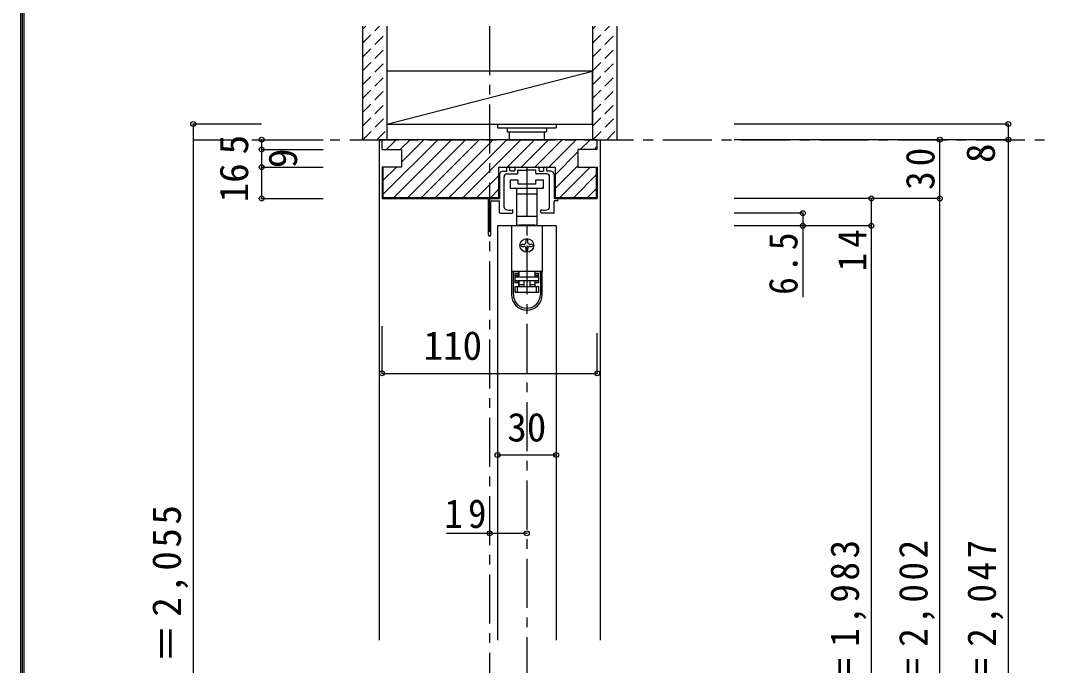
# Model space of a CAD drawing. Units: millimetres, scale not verified. Extents: x -973 to 977, y -718 to 696.
# Drawn here: x -973 to -450, y -329 to 0 of the extents above; entities that cross this region are included whole.
import ezdxf
from ezdxf.enums import TextEntityAlignment as Align

# ---------------------------------------------------------------- set-up
doc = ezdxf.new("R2010")
doc.units = ezdxf.units.MM
doc.header["$LTSCALE"] = 5
doc.header["$PDMODE"] = 32
doc.header["$PDSIZE"] = 2.5
doc.linetypes.add('CHAIN1', pattern=[8, 5, -1, 1, -1])
doc.linetypes.add('DASHED1', pattern=[1.8, 1.2, -0.6])
for name, color, linetype in [('0-1_通り芯', 4, 'CHAIN1'), ('0-2_柱', 7, 'Continuous'), ('0-3_仕上げ', 2, 'Continuous'), ('0-4_枠', 3, 'Continuous'), ('0-6_扉', 6, 'Continuous'), ('0-7_金物', 7, 'Continuous'), ('0-B_寸法', 7, 'Continuous'), ('0-C_ハッチ', 4, 'DASHED1'), ('F-1_枠', 6, 'Continuous')]:
    doc.layers.add(name, color=color, linetype=linetype)
doc.styles.add('ＭＳ ゴシック', font='')
doc.styles.get('ＭＳ ゴシック').set_extended_font_data('MS Gothic')

# ---------------------------------------------------------------- blocks, each defined once
blk = doc.blocks.new('下荷重(戸車)')
at = {"layer": '0-7_金物'}
for p, q in [((8.5, 37.107), (4.5, 37.107)), ((5.25, 30.107), (5.25, 33.107)), ((-5.25, 30.107), (0, 30.107)), ((0, 30.107), (5.25, 30.107)), ((5.25, 18.507), (5.25, 30.107)), ((0, 18.507), (-5.25, 18.507)), ((-5.25, 18.507), (-5.25, 14.107)), ((5.25, 18.507), (0, 18.507)), ((5.25, 14.107), (5.25, 18.507)), ((7.9, 13.807), (-7.9, 13.807)), ((-7.9, 13.807), (-7.9, -9.493)), ((-5.25, 14.107), (-4, 14.107)), ((-4, 14.107), (-4, 13.807)), ((4, 14.107), (-4, 14.107)), ((4, 14.107), (5.25, 14.107)), ((4, 13.807), (4, 14.107)), ((7.9, 13.807), (7.9, -9.493)), ((-0.5, 6.307), (-0.5, 5.307)), ((0.5, 5.307), (0.5, 6.307)), ((-1.5, 4.307), (-2.5, 4.307)), ((-2.5, 3.307), (-1.5, 3.307)), ((-0.5, 2.307), (-0.5, 1.307)), ((0.5, 1.307), (0.5, 2.307)), ((2.5, 4.307), (1.5, 4.307)), ((1.5, 3.307), (2.5, 3.307)), ((7.9, -9.493), (-7.9, -9.493)), ((-7.9, -9.493), (-7.9, -9.593)), ((-6.9, -9.593), (-7.9, -9.593)), ((-7.9, -9.593), (-7.9, -21.293)), ((-4.2, -9.593), (-6.9, -9.593)), ((-6.9, -21.293), (-6.9, -9.593)), ((-4.9, -9.593), (-4.9, -9.493)), ((-4.2, -9.593), (-4.2, -10.593)), ((-4, -11.693), (-4, -9.493)), ((4, -9.493), (4, -11.693)), ((6.9, -9.593), (4.2, -9.593)), ((4.2, -10.593), (4.2, -9.593)), ((4.9, -9.493), (4.9, -9.593)), ((6.9, -9.593), (6.9, -21.293)), ((7.9, -9.593), (6.9, -9.593)), ((7.9, -9.493), (7.9, -9.593)), ((7.9, -21.293), (7.9, -9.593)), ((-6.1, -10.593), (-6.1, -15.293)), ((-6.1, -10.593), (-4.2, -10.593)), ((-6.1, -14.293), (-4.2, -14.293)), ((-4.2, -15.293), (-6.1, -15.293)), ((-5.9, -11.693), (-5.9, -12.193)), ((-4, -11.693), (-5.9, -11.693)), ((-5.9, -12.193), (5.9, -12.193)), ((-5.9, -14.193), (-5.9, -12.193)), ((5.9, -14.193), (-5.9, -14.193)), ((-4.2, -14.293), (-4.2, -15.293)), ((-4.2, -15.293), (-4.2, -17.193)), ((-4, -16.193), (-4, -14.193)), ((-1.5, -14.193), (-1.5, -17.193)), ((1.5, -14.193), (1.5, -17.193)), ((5.9, -11.693), (4, -11.693)), ((4.2, -11.593), (4.2, -10.593)), ((4.2, -10.593), (6.1, -10.593)), ((6.1, -11.593), (4.2, -11.593)), ((6.1, -15.293), (4.2, -15.293)), ((4.2, -17.193), (4.2, -15.293)), ((5.9, -12.193), (5.9, -11.693)), ((5.9, -12.193), (5.9, -14.193)), ((6.1, -15.293), (6.1, -10.593)), ((-5.9, -17.193), (-4.9, -17.193)), ((-4.9, -17.193), (4.9, -17.193)), ((-4.9, -17.193), (-4.9, -20.193)), ((4.9, -20.193), (-4.9, -20.193)), ((1.5, -16.193), (4, -16.193)), ((4.9, -17.193), (5.9, -17.193)), ((5.9, -17.193), (5.9, -20.193))]:
    blk.add_line(p, q, dxfattribs=at)
for points in [[(-8.5, 33.107), (0, 33.107), (8.5, 33.107), (8.5, 37.107)], [(4.5, 37.107), (4.5, 35.107), (-4.5, 35.107), (-4.5, 37.107), (-8.5, 37.107), (-8.5, 33.107)], [(-5.25, 33.107), (-5.25, 30.107), (-5.25, 18.507)], [(-4.2, -10.593), (-4.2, -11.593), (-6.1, -11.593)], [(4, -14.193), (4, -16.193), (4, -17.193)], [(4.2, -15.293), (4.2, -14.293), (6.1, -14.293)], [(-4.9, -20.193), (-5.9, -20.193), (-5.9, -17.193)], [(-4, -17.193), (-4, -16.193), (-1.5, -16.193)], [(5.9, -20.193), (4.9, -20.193), (4.9, -17.193)]]:
    blk.add_lwpolyline(points, dxfattribs=at)
blk.add_circle((0, 3.807), 3.5, dxfattribs=at)
for centre, radius, start, end in [((-1.5, 5.307), 1, 270, 0), ((0, 6.307), 0.5, 90, 180), ((0, 6.307), 0.5, 0, 90), ((1.5, 5.307), 1, 180, 270), ((-2.5, 3.807), 0.5, 90, 180), ((-2.5, 3.807), 0.5, 180, 270), ((-1.5, 2.307), 1, 0, 90), ((0, 1.307), 0.5, 180, 270), ((0, 1.307), 0.5, 270, 0), ((1.5, 2.307), 1, 90, 180), ((2.5, 3.807), 0.5, 0, 90), ((2.5, 3.807), 0.5, 270, 0), ((0, -21.293), 7.9, 180, 0), ((0, -21.293), 6.9, 180, 0)]:
    blk.add_arc(centre, radius, start, end, dxfattribs=at)
blk = doc.blocks.new('03')
at = {"layer": '0-B_寸法'}
for p, q in [((-13.079, 5.476), (-13.079, -6.524)), ((-11.079, 7.476), (-9.529, 7.476)), ((-9.229, 7.776), (-9.229, 9.176)), ((-9.229, 5.976), (-4.029, 5.976)), ((-8.029, 9.476), (-8.929, 9.476)), ((-7.729, 7.776), (-7.729, 9.176)), ((-5.529, 7.476), (-7.429, 7.476)), ((-5.229, 9.176), (-5.229, 7.776)), ((-4.929, 9.476), (6.771, 9.476)), ((-3.729, 6.276), (-3.729, 7.676)), ((-3.429, 7.976), (0.621, 7.976)), ((0.921, 8.276), (0.621, 7.976)), ((0.921, 8.276), (1.221, 7.976)), ((5.271, 7.976), (1.221, 7.976)), ((5.571, 6.276), (5.571, 7.676)), ((11.071, 5.976), (5.871, 5.976)), ((7.071, 9.176), (7.071, 7.776)), ((7.371, 7.476), (9.271, 7.476)), ((9.571, 7.776), (9.571, 9.176)), ((9.871, 9.476), (10.771, 9.476)), ((11.071, 7.776), (11.071, 9.176)), ((12.921, 7.476), (11.371, 7.476)), ((14.921, 5.476), (14.921, -6.524)), ((-10.679, -11.096), (-10.679, 4.476)), ((12.521, -11.096), (12.521, 4.476)), ((-18.679, -25.124), (-18.679, -7.024)), ((-18.179, -6.524), (-13.079, -6.524)), ((-17.479, -25.124), (-17.479, -8.224)), ((-16.979, -7.724), (-13.079, -7.724)), ((-13.079, -13.724), (-13.079, -7.724)), ((16.321, -6.524), (14.921, -6.524)), ((16.321, -7.724), (14.921, -7.724)), ((14.921, -13.724), (14.921, -7.724)), ((-12.779, -14.024), (-6.529, -14.024)), ((-6.229, -13.724), (-6.229, -12.649)), ((8.071, -13.724), (8.071, -12.649)), ((14.621, -14.024), (8.371, -14.024))]:
    blk.add_line(p, q, dxfattribs=at)
for centre, radius, start, end in [((-11.079, 5.476), 2, 90, 180), ((-9.229, 4.476), 1.5, 90, 180), ((-9.529, 7.776), 0.3, 270, 0), ((-8.929, 9.176), 0.3, 90, 180), ((-8.029, 9.176), 0.3, 0, 90), ((-7.429, 7.776), 0.3, 180, 270), ((-5.529, 7.776), 0.3, 270, 0), ((-4.929, 9.176), 0.3, 90, 180), ((-4.029, 6.276), 0.3, 270, 0), ((-3.429, 7.676), 0.3, 90, 180), ((5.271, 7.676), 0.3, 0, 90), ((5.871, 6.276), 0.3, 180, 270), ((6.771, 9.176), 0.3, 0, 90), ((7.371, 7.776), 0.3, 180, 270), ((9.271, 7.776), 0.3, 270, 0), ((9.871, 9.176), 0.3, 90, 180), ((10.771, 9.176), 0.3, 0, 90), ((11.371, 7.776), 0.3, 180, 270), ((11.071, 4.476), 1.5, 0, 90), ((12.921, 5.476), 2, 0, 90), ((-18.179, -7.024), 0.5, 90, 180), ((-16.979, -8.224), 0.5, 90, 180), ((16.321, -7.124), 0.6, 0, 90), ((16.321, -7.124), 0.6, 270, 0), ((-12.779, -13.724), 0.3, 180, 270), ((-9.679, -11.096), 1, 180, 243.25632), ((-7.879, -7.524), 5, 243.25632, 284.75682), ((-6.529, -12.649), 0.3, 0, 104.75682), ((-6.529, -13.724), 0.3, 270, 0), ((8.371, -12.649), 0.3, 75.24318, 180), ((8.371, -13.724), 0.3, 180, 270), ((9.721, -7.524), 5, 255.24318, 296.74368), ((11.521, -11.096), 1, 296.74368, 0), ((14.621, -13.724), 0.3, 270, 0), ((-18.079, -25.124), 0.6, 180, 0)]:
    blk.add_arc(centre, radius, start, end, dxfattribs=at)

msp = doc.modelspace()

# ---------------------------------------------------------------- linework, layer by layer
at = {"layer": '0-1_通り芯'}
for p, q in [((-733.633, -2.5), (-733.633, -577.5)), ((-885.133, -60.5), (-449.633, -60.5)), ((-714.633, -74.5), (-714.633, -567.5))]:
    msp.add_line(p, q, dxfattribs=at)
at = {"layer": '0-2_柱'}
msp.add_line((-786.133, -52.5), (-681.133, -25.5), dxfattribs=at)
msp.add_lwpolyline([(-681.133, -52.5), (-681.133, -25.5), (-786.133, -25.5), (-786.133, -52.5)], close=True, dxfattribs=at)
at = {"layer": '0-3_仕上げ'}
for p, q in [((-798.633, -2.5), (-798.633, -60.5)), ((-786.133, -2.5), (-786.133, -60.5)), ((-681.133, -2.5), (-681.133, -60.5)), ((-668.633, -2.5), (-668.633, -60.5)), ((-798.633, -60.5), (-786.133, -60.5)), ((-681.133, -60.5), (-668.633, -60.5))]:
    msp.add_line(p, q, dxfattribs=at)
at = {"layer": '0-4_枠', "color": 4}
for p, q in [((-788.633, -60.5), (-790.133, -60.5)), ((-790.133, -60.5), (-790.133, -316)), ((-678.633, -60.5), (-677.133, -60.5)), ((-677.133, -60.5), (-677.133, -316))]:
    msp.add_line(p, q, dxfattribs=at)
at = {"layer": '0-4_枠'}
for p, q in [((-678.633, -60.5), (-788.633, -60.5)), ((-788.633, -65.5), (-788.633, -60.5)), ((-678.633, -65.5), (-678.633, -60.5)), ((-788.633, -65.5), (-778.633, -65.5)), ((-778.633, -65.5), (-778.633, -74.5)), ((-678.633, -65.5), (-688.633, -65.5)), ((-688.633, -65.5), (-688.633, -74.5)), ((-788.133, -74.5), (-788.133, -90)), ((-729.033, -74.5), (-729.033, -90.5)), ((-729.033, -74.5), (-700.233, -74.5)), ((-688.633, -74.5), (-678.633, -74.5)), ((-679.133, -74.5), (-679.133, -90)), ((-678.633, -74.5), (-678.633, -90.5)), ((-788.633, -90.5), (-729.033, -90.5)), ((-788.133, -90), (-729.033, -90)), ((-700.233, -90), (-679.133, -90))]:
    msp.add_line(p, q, dxfattribs=at)
for points in [[(-778.633, -74.5), (-788.633, -74.5), (-788.633, -90.5)], [(-700.233, -74.5), (-700.233, -90.5), (-678.633, -90.5)]]:
    msp.add_lwpolyline(points, dxfattribs=at)
at = {"layer": '0-6_扉'}
for p, q in [((-699.633, -104.5), (-729.633, -104.5)), ((-729.633, -104.5), (-729.633, -316)), ((-699.633, -104.5), (-699.633, -316))]:
    msp.add_line(p, q, dxfattribs=at)
at = {"layer": '0-7_金物'}
for p, q in [((-729.633, -52.5), (-699.633, -52.5)), ((-729.633, -52.5), (-729.633, -54.5)), ((-729.633, -54.5), (-699.633, -54.5)), ((-724.633, -54.5), (-724.633, -56.5)), ((-724.633, -56.5), (-704.633, -56.5)), ((-723.633, -56.5), (-723.633, -60.5)), ((-705.633, -60.5), (-705.633, -56.5)), ((-704.633, -54.5), (-704.633, -56.5)), ((-699.633, -52.5), (-699.633, -54.5))]:
    msp.add_line(p, q, dxfattribs=at)
at = {"layer": '0-B_寸法', "color": 4}
for p, q in [((-468.633, -52.5), (-608.633, -52.5)), ((-468.633, -52.5), (-468.633, -60.5)), ((-850.133, -60.5), (-850.133, -65.5)), ((-850.133, -60.5), (-818.633, -60.5)), ((-468.633, -60.5), (-608.633, -60.5)), ((-503.633, -567.5), (-503.633, -60.5)), ((-468.633, -60.5), (-468.633, -555.5)), ((-850.133, -65.5), (-850.133, -74.5)), ((-850.133, -65.5), (-818.633, -65.5)), ((-850.133, -74.5), (-850.133, -90.5)), ((-850.133, -74.5), (-818.633, -74.5)), ((-850.133, -90.5), (-818.633, -90.5)), ((-503.633, -90.5), (-608.633, -90.5)), ((-538.633, -90.5), (-538.633, -547.5)), ((-573.633, -98), (-608.633, -98)), ((-573.633, -98), (-573.633, -140.872)), ((-538.633, -104.5), (-608.633, -104.5)), ((-788.633, -179.804), (-788.633, -155.746)), ((-678.633, -179.804), (-678.633, -159.246)), ((-788.633, -179.804), (-678.633, -179.804)), ((-729.633, -221.5), (-699.633, -221.5)), ((-755.633, -261.5), (-714.633, -261.5))]:
    msp.add_line(p, q, dxfattribs=at)
msp.add_lwpolyline([(-850.133, -52.5), (-885.133, -52.5), (-885.133, -567.5)], dxfattribs=at)
at = {"layer": '0-B_寸法'}
for p in [(-885.133, -52.5), (-468.633, -52.5), (-850.133, -60.5), (-503.633, -60.5), (-468.633, -60.5), (-850.133, -65.5), (-850.133, -74.5), (-850.133, -90.5), (-538.633, -90.5), (-503.633, -90.5), (-573.633, -98), (-573.633, -104.5), (-538.633, -104.5), (-788.633, -179.804), (-678.633, -179.804), (-729.633, -221.5), (-699.633, -221.5), (-733.633, -261.5), (-714.633, -261.5)]:
    msp.add_point(p, dxfattribs=at)
at = {"layer": '0-C_ハッチ'}
for p, q in [((-798.633, -11.22), (-789.912, -2.5)), ((-798.633, -4.149), (-796.983, -2.5)), ((-681.133, -11.22), (-672.412, -2.5)), ((-681.133, -4.149), (-679.483, -2.5)), ((-798.633, -18.292), (-786.133, -5.792)), ((-681.133, -18.292), (-668.633, -5.792)), ((-798.633, -25.363), (-786.133, -12.863)), ((-681.133, -25.363), (-668.633, -12.863)), ((-798.633, -32.434), (-786.133, -19.934)), ((-681.133, -32.434), (-668.633, -19.934)), ((-798.633, -39.505), (-786.133, -27.005)), ((-681.133, -39.505), (-668.633, -27.005)), ((-798.633, -46.576), (-786.133, -34.076)), ((-681.133, -46.576), (-668.633, -34.076)), ((-798.633, -53.647), (-786.133, -41.147)), ((-681.133, -53.647), (-668.633, -41.147)), ((-798.415, -60.5), (-786.133, -48.218)), ((-680.915, -60.5), (-668.633, -48.218)), ((-791.344, -60.5), (-786.133, -55.289)), ((-673.844, -60.5), (-668.633, -55.289))]:
    msp.add_line(p, q, dxfattribs=at)
at = {"layer": '0-C_ハッチ', "linetype": 'Continuous'}
for p, q in [((-788.43, -60.5), (-788.633, -60.703)), ((-788.133, -88.487), (-760.146, -60.5)), ((-786.359, -65.5), (-781.359, -60.5)), ((-782.575, -90), (-753.075, -60.5)), ((-779.288, -65.5), (-774.288, -60.5)), ((-778.633, -71.916), (-767.217, -60.5)), ((-775.504, -90), (-746.004, -60.5)), ((-768.433, -90), (-738.933, -60.5)), ((-761.362, -90), (-731.862, -60.5)), ((-754.291, -90), (-724.791, -60.5)), ((-747.22, -90), (-717.72, -60.5)), ((-724.648, -74.5), (-710.648, -60.5)), ((-717.577, -74.5), (-703.577, -60.5)), ((-710.506, -74.5), (-696.506, -60.5)), ((-703.435, -74.5), (-689.435, -60.5)), ((-687.364, -65.5), (-682.364, -60.5)), ((-700.233, -78.369), (-688.633, -66.769)), ((-680.293, -65.5), (-678.633, -63.84)), ((-788.133, -81.416), (-781.217, -74.5)), ((-700.233, -85.44), (-688.633, -73.84)), ((-697.722, -90), (-682.222, -74.5)), ((-690.651, -90), (-679.133, -78.482)), ((-729.033, -78.884), (-740.148, -90)), ((-733.077, -90), (-729.033, -85.955)), ((-683.58, -90), (-679.133, -85.553))]:
    msp.add_line(p, q, dxfattribs=at)
at = {"layer": 'F-1_枠'}
for p, q in [((-973.347, 695.833), (-973.347, -700.833)), ((-972.514, 695.833), (-972.514, -700.833)), ((-971.68, 695.833), (-971.68, -700.833))]:
    msp.add_line(p, q, dxfattribs=at)

# ---------------------------------------------------------------- block references
at = {"layer": '0-7_金物'}
for name, p in [('03', (-715.554, -83.976)), ('下荷重(戸車)', (-714.633, -118.307))]:
    msp.add_blockref(name, p, dxfattribs=at)

# ---------------------------------------------------------------- texts
at = {"layer": '0-B_寸法', "style": 'ＭＳ ゴシック'}
for s, p in [('5', (-852.633, -68)), ('9', (-827.633, -75)), ('8', (-471.133, -72.404)), ('16', (-852.633, -92.5))]:
    msp.add_text(s, height=14.66, rotation=90, dxfattribs=at).set_placement(p, align=Align.BOTTOM_LEFT)
for s, p in [('110', (-767.409, -177.304)), ('30', (-724.633, -219))]:
    msp.add_text(s, height=14.66, dxfattribs=at).set_placement(p, align=Align.BOTTOM_LEFT)
at = {"layer": '0-B_寸法', "char_height": 14.66, "attachment_point": 7, "rotation": 90, "style": 'ＭＳ ゴシック'}
for s, insert in [('\\T1.27;\\W0.95;30', (-506.133, -86.125)), ('\\T1.27;\\W0.9;6.5', (-576.133, -139.699)), ('\\T1.27;\\W0.95;14', (-541.133, -127.75)), ('\\T1.18;ＲＯＨ＝2,055', (-887.633, -398.5)), ('\\T1.19;\\W0.95;ＤＨ＝1,983', (-541.133, -387.25)), ('\\T1.19;\\W0.95;枠内＝2,002', (-506.133, -387.25)), ('\\T1.19;\\W0.95;枠外＝2,047', (-471.133, -387.25))]:
    msp.add_mtext(s, dxfattribs=dict(at, insert=insert))
at = {"layer": '0-B_寸法', "insert": (-756.758, -259), "char_height": 14.66, "attachment_point": 7, "style": 'ＭＳ ゴシック'}
msp.add_mtext('\\T1.27;\\W0.95;19', dxfattribs=at)

doc.saveas('drawing.dxf')
